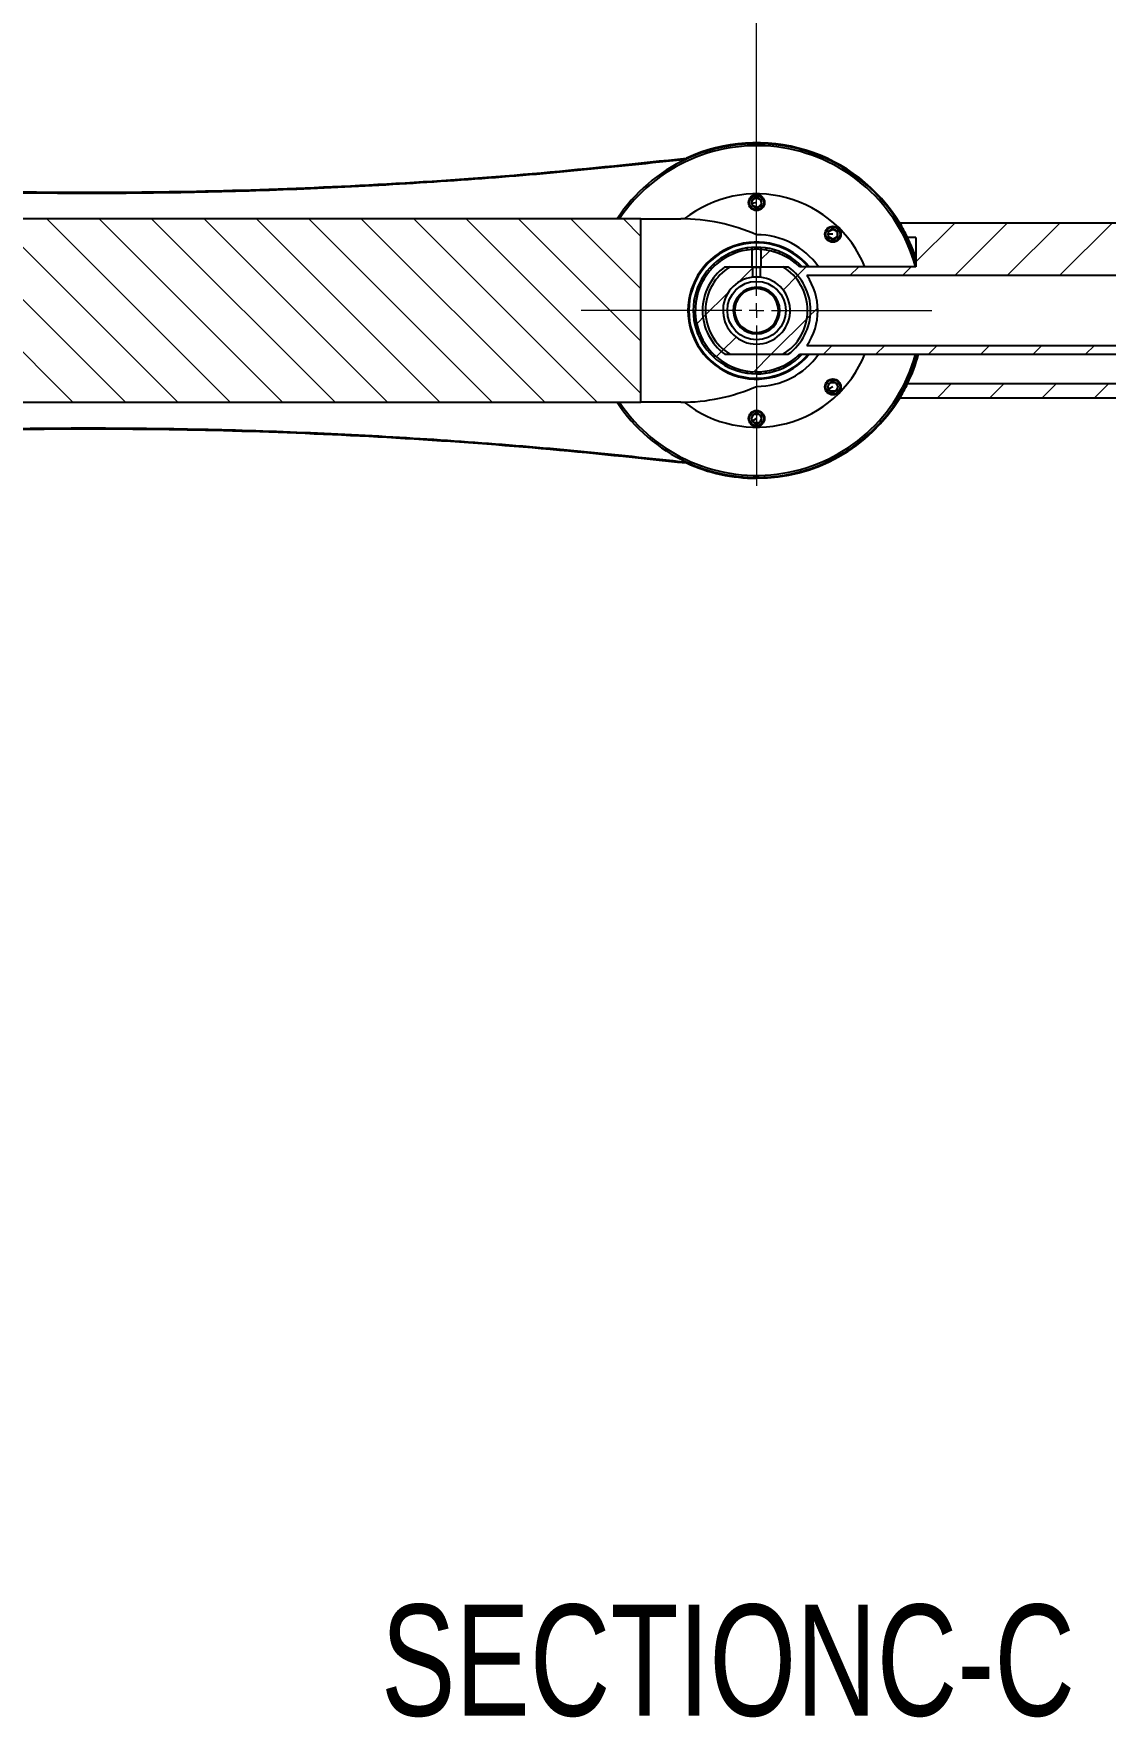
# Model space of a CAD drawing. Header units: millimetres. Extents: x 2 to 1187, y 2 to 839.
# Drawn here: x 242.2 to 334, y 109.7 to 253.9 of the extents above; entities that cross this region are included whole.
import ezdxf

# ---------------------------------------------------------------- set-up
doc = ezdxf.new("R2010")
doc.units = ezdxf.units.MM
doc.styles.add('SLDTEXTSTYLE2', font='TXT', dxfattribs={"width": 0.75})
doc.dimstyles.new('SLDDIMSTYLE1', dxfattribs={"dimtxt": 3.175, "dimasz": 3.302, "dimexe": 0, "dimexo": 0.0625, "dimgap": 0.79375, "dimtad": 0, "dimtih": 1, "dimtoh": 1, "dimlfac": 4, "dimrnd": 1e-09, "dimzin": 4, "dimdsep": 46, "dimtxsty": 'SLDTEXTSTYLE2', "dimsah": 1, "dimcen": 0.09, "dimadec": 0, "dimazin": 1, "dimtfac": 1, "dimtofl": 0, "dimtmove": 0, "dimatfit": 3, "dimfxl": 1, "dimfrac": 2, "dimtolj": 1, "dimtzin": 12, "dimarcsym": 0})

# ---------------------------------------------------------------- blocks, each defined once
blk = doc.blocks.new('SW_HATCH_2')
at = {"color": 0, "linetype": 'Continuous', "lineweight": 18}
for p, q in [((73.23, 146.89), (88.94, 131.17)), ((77.72, 146.89), (93.43, 131.17)), ((82.21, 146.89), (97.92, 131.17)), ((86.7, 146.89), (102.41, 131.17)), ((91.19, 146.89), (106.9, 131.17)), ((95.68, 146.89), (111.39, 131.17)), ((100.17, 146.89), (115.88, 131.17)), ((104.66, 146.89), (120.37, 131.17)), ((109.15, 146.89), (124.86, 131.17)), ((113.64, 146.89), (129.35, 131.17)), ((118.13, 146.89), (133.84, 131.17)), ((122.62, 146.89), (137.59, 131.91)), ((127.11, 146.89), (137.59, 136.4)), ((131.6, 146.89), (137.59, 140.89)), ((136.09, 146.89), (137.59, 145.38)), ((160, 146.53), (159.85, 146.38)), ((164.49, 146.53), (161.15, 143.19)), ((168.98, 146.53), (164.48, 142.03)), ((173.47, 146.53), (168.97, 142.03)), ((177.96, 146.53), (173.46, 142.03)), ((148.64, 144.15), (147.88, 143.39)), ((147.19, 142.7), (145.92, 141.43)), ((151.02, 142.04), (149.77, 140.79)), ((151.76, 142.78), (150.84, 141.86)), ((156.25, 142.78), (155.5, 142.03)), ((160.74, 142.78), (159.99, 142.03)), ((145.09, 140.6), (142.91, 138.42)), ((143.14, 138.65), (142.38, 137.89)), ((152.11, 138.64), (148.75, 135.28)), ((152.74, 139.27), (151.82, 138.35)), ((144.67, 135.69), (144.05, 135.07)), ((145.74, 136.76), (144.49, 135.51)), ((153.99, 136.03), (153.24, 135.28)), ((158.48, 136.03), (157.73, 135.28)), ((162.97, 136.03), (162.22, 135.28)), ((167.46, 136.03), (166.71, 135.28)), ((171.95, 136.03), (171.2, 135.28)), ((176.44, 136.03), (175.69, 135.28)), ((148.75, 135.28), (147.26, 133.79)), ((164.21, 132.78), (162.96, 131.53)), ((168.7, 132.78), (167.45, 131.53)), ((173.19, 132.78), (171.94, 131.53)), ((177.68, 132.78), (176.43, 131.53))]:
    blk.add_line(p, q, dxfattribs=at)
blk = doc.blocks.new('_D_1')
at = {"color": 7, "linetype": 'Continuous', "lineweight": 0, "transparency": 16777216}
for p, q in [((179.1, 231.47), (179.1, 269.52)), ((304.1, 231.47), (304.1, 269.52)), ((179.1, 266.35), (250.63, 266.35)), ((304.1, 266.35), (263.53, 266.35))]:
    blk.add_line(p, q, dxfattribs=at)
at = {"color": 7, "linetype": 'Continuous', "lineweight": 18, "transparency": 16777216}
for points in [[(179.1, 266.35), (182.4, 265.84), (182.4, 266.86)], [(304.1, 266.35), (300.8, 266.86), (300.8, 265.84)]]:
    blk.add_solid(points, dxfattribs=at)
at = {"color": 7, "linetype": 'Continuous', "lineweight": 18, "transparency": 16777216, "insert": (250.63, 267.92), "char_height": 3.175, "attachment_point": 1, "style": 'SLDTEXTSTYLE2'}
blk.add_mtext('500.00', dxfattribs=at)
blk = doc.blocks.new('_D_2')
at = {"color": 7, "linetype": 'Continuous', "lineweight": 0, "transparency": 16777216}
for p, q in [((304.1, 231.47), (304.1, 269.52)), ((404.1, 233.34), (404.1, 269.52)), ((304.1, 266.35), (343.04, 266.35)), ((404.1, 266.35), (355.94, 266.35))]:
    blk.add_line(p, q, dxfattribs=at)
at = {"color": 7, "linetype": 'Continuous', "lineweight": 18, "transparency": 16777216}
for points in [[(304.1, 266.35), (307.4, 265.84), (307.4, 266.86)], [(404.1, 266.35), (400.8, 266.86), (400.8, 265.84)]]:
    blk.add_solid(points, dxfattribs=at)
at = {"color": 7, "linetype": 'Continuous', "lineweight": 18, "transparency": 16777216, "insert": (343.04, 267.92), "char_height": 3.175, "attachment_point": 1, "style": 'SLDTEXTSTYLE2'}
blk.add_mtext('400.00', dxfattribs=at)
blk = doc.blocks.new('SW_CENTERMARKSYMBOL_3')
at = {"color": 0, "linetype": 'Continuous', "lineweight": 18}
for p, q in [((0, 1.27), (0, 15.01)), ((-1.27, 0), (-15.01, 0)), ((0, 0), (-0.635, 0)), ((0, 0), (0, 0.635)), ((0, 0), (0, -0.635)), ((0, 0), (0.635, 0)), ((1.27, 0), (15.01, 0)), ((0, -1.27), (0, -15.01))]:
    blk.add_line(p, q, dxfattribs=at)

msp = doc.modelspace()

# ---------------------------------------------------------------- hatches: boundary and pattern name
h = msp.add_hatch()
h.set_pattern_fill('ANSI31', color=256, scale=0.3)
h.paths.add_polyline_path([(600.3858, 723.2245), (600.3858, 724.6149), (599.1608, 724.6149, 0.41421356), (598.8858, 724.3399), (598.8858, 719.8899, 0.41421356), (599.1608, 719.6149), (600.3858, 719.6149), (600.3858, 721.0053, -0.44496628)])
h.paths.add_polyline_path([(648.8858, 724.3399, 0.41421356), (648.6108, 724.6149), (647.8858, 724.6149), (647.3858, 724.6149), (647.3858, 723.2245, -0.44496628), (647.3858, 721.0053), (647.3858, 719.6149), (648.6108, 719.6149, 0.41421356), (648.8858, 719.8899)])
h.paths.add_polyline_path([(648.8858, 681.5899, 0.41421356), (648.6108, 681.8649), (647.3858, 681.8649), (647.3858, 680.4745, -0.44496628), (647.3858, 678.2553), (647.3858, 676.8649), (648.6108, 676.8649, 0.41421356), (648.8858, 677.1399)])
h.paths.add_polyline_path([(600.3858, 678.2553, -0.44496628), (600.3858, 680.4745), (600.3858, 681.8649), (599.1608, 681.8649, 0.41421356), (598.8858, 681.5899), (598.8858, 677.1399, 0.41421356), (599.1608, 676.8649), (600.1358, 676.8649), (600.3858, 676.8649)])
h.paths.add_polyline_path([(204.0979, 197.9237, 0.41421356), (203.8229, 198.1987), (203.0979, 198.1987), (202.5979, 198.1987), (202.5979, 196.8084, -0.21244211), (203.0916, 195.6987, -0.21244211), (202.5979, 194.5891), (202.5979, 193.1987), (203.8229, 193.1987, 0.41421356), (204.0979, 193.4737)])
h.paths.add_polyline_path([(155.5979, 198.1987), (154.3729, 198.1987, 0.41421356), (154.0979, 197.9237), (154.0979, 193.4737, 0.41421356), (154.3729, 193.1987), (155.5979, 193.1987), (155.5979, 194.5891, -0.21244211), (155.1041, 195.6987, -0.21244211), (155.5979, 196.8084)])
h.paths.add_polyline_path([(155.5979, 154.0584), (155.5979, 155.4487), (154.3729, 155.4487, 0.41421356), (154.0979, 155.1737), (154.0979, 150.7237, 0.41421356), (154.3729, 150.4487), (155.3479, 150.4487), (155.5979, 150.4487), (155.5979, 151.8391, -0.44496628)])
h.paths.add_polyline_path([(204.0979, 155.1737, 0.41421356), (203.8229, 155.4487), (202.5979, 155.4487), (202.5979, 154.0584, -0.21244211), (203.0916, 152.9487, -0.21244211), (202.5979, 151.8391), (202.5979, 150.4487), (203.8229, 150.4487, 0.41421356), (204.0979, 150.7237)])
h = msp.add_hatch()
h.set_pattern_fill('ANSI31', color=256, scale=0.3, angle=90)
h.paths.add_polyline_path([(159.0979, 197.9237, 0.41421356), (158.8229, 198.1987), (157.5979, 198.1987), (157.5979, 196.8084, -0.21244211), (158.0916, 195.6987, -0.21244211), (157.5979, 194.5891), (157.5979, 193.1987), (158.8229, 193.1987, 0.41421356), (159.0979, 193.4737)])
h.paths.add_polyline_path([(200.5979, 196.8084), (200.5979, 198.1987), (199.3729, 198.1987, 0.41421356), (199.0979, 197.9237), (199.0979, 193.4737, 0.41421356), (199.3729, 193.1987), (200.3479, 193.1987), (200.5979, 193.1987), (200.5979, 194.5891, -0.44496628)])
h.paths.add_polyline_path([(157.5979, 154.0584), (157.5979, 155.4487), (158.8229, 155.4487), (159.0979, 155.4487), (159.0979, 150.4487), (158.8229, 150.4487), (157.5979, 150.4487), (157.5979, 151.8391, 0.44496628)])
h.paths.add_polyline_path([(200.5979, 154.0584), (200.5979, 155.4487), (199.3729, 155.4487, 0.41421356), (199.0979, 155.1737), (199.0979, 150.7237, 0.41421356), (199.3729, 150.4487), (200.5979, 150.4487), (200.5979, 151.8391, -0.44496628)])
h.paths.add_polyline_path([(603.8858, 724.3399, 0.41421356), (603.6108, 724.6149), (602.3858, 724.6149), (602.3858, 723.2245, -0.44496628), (602.3858, 721.0053), (602.3858, 719.6149), (603.6108, 719.6149, 0.41421356), (603.8858, 719.8899)])
h.paths.add_polyline_path([(645.3858, 724.6149), (644.1608, 724.6149, 0.41421356), (643.8858, 724.3399), (643.8858, 719.8899, 0.41421356), (644.1608, 719.6149), (645.1358, 719.6149), (645.3858, 719.6149), (645.3858, 721.0053, -0.44496628), (645.3858, 723.2245)])
h.paths.add_polyline_path([(645.3858, 680.4745), (645.3858, 681.8649), (644.1608, 681.8649, 0.41421356), (643.8858, 681.5899), (643.8858, 677.1399, 0.41421356), (644.1608, 676.8649), (645.3858, 676.8649), (645.3858, 678.2553, -0.44496628)])
h.paths.add_polyline_path([(603.8858, 681.5899, 0.41421356), (603.6108, 681.8649), (602.6358, 681.8649), (602.3858, 681.8649), (602.3858, 680.4745, -0.44496628), (602.3858, 678.2553), (602.3858, 676.8649), (603.6108, 676.8649, 0.41421356), (603.8858, 677.1399)])

# ---------------------------------------------------------------- linework, layer by layer
at = {"color": 7, "linetype": 'Continuous', "lineweight": 25}
for p, q in [((308.3079, 243.9434), (308.2966, 243.8684)), ((246.9416, 240.259), (246.9416, 240.259)), ((304.7708, 239.5894), (304.6974, 239.5741)), ((294.1926, 238.0559), (191.7255, 238.0559)), ((294.1926, 222.3416), (294.1926, 238.0559)), ((294.1926, 238.0559), (297.5979, 238.0559)), ((304.0979, 239.4487), (303.7308, 239.372)), ((310.6386, 236.7395), (310.2636, 236.7415)), ((311.3261, 236.7358), (311.2511, 236.7362)), ((378.3479, 237.6987), (316.3613, 237.6987)), ((303.7166, 233.9487), (303.7166, 235.4349)), ((304.4791, 235.4349), (304.4791, 233.9487)), ((317.751, 236.4487), (317.0431, 236.4487)), ((317.751, 236.4487), (317.751, 233.9487)), ((301.3908, 233.9487), (303.7166, 233.9487)), ((301.8444, 233.9487), (303.7166, 233.9487)), ((303.7166, 233.9487), (304.4791, 233.9487)), ((303.7854, 233.88), (303.7166, 233.9487)), ((303.7854, 233.0567), (303.7854, 233.88)), ((304.4104, 233.88), (303.7854, 233.88)), ((304.4791, 233.9487), (304.4104, 233.88)), ((304.4104, 233.88), (304.4104, 233.0567)), ((304.4791, 233.9487), (306.3514, 233.9487)), ((304.4791, 233.9487), (306.8049, 233.9487)), ((306.7617, 234.7227), (306.7715, 234.8162)), ((307.7433, 234.2056), (307.7431, 234.2165)), ((317.751, 233.9487), (307.7721, 233.9487)), ((376.3479, 233.1987), (308.4063, 233.1987)), ((303.3539, 231.9198), (303.3043, 232.0345)), ((304.8419, 228.4777), (304.8915, 228.3629)), ((308.4063, 227.1987), (376.3479, 227.1987)), ((301.3908, 226.4487), (306.8049, 226.4487)), ((301.8444, 226.4487), (306.3514, 226.4487)), ((306.7715, 225.5813), (306.7617, 225.6747)), ((307.7431, 226.1809), (307.7433, 226.1918)), ((307.7721, 226.4487), (376.3479, 226.4487)), ((310.6386, 223.658), (310.3088, 223.4795)), ((311.2433, 223.9851), (311.1773, 223.9494)), ((317.0431, 223.9487), (376.3479, 223.9487)), ((191.7255, 222.3416), (294.1926, 222.3416)), ((297.5979, 222.3416), (294.1926, 222.3416)), ((378.3479, 222.6987), (316.3613, 222.6987)), ((304.0979, 220.9487), (303.7814, 220.7476)), ((304.6781, 221.3175), (304.6148, 221.2773)), ((246.9416, 220.1385), (246.9416, 220.1385)), ((304.1091, 215.8987), (304.0979, 215.8237))]:
    msp.add_line(p, q, dxfattribs=at)
at = {"color": 7, "linetype": 'Continuous', "lineweight": 25, "flags": 128}
for points in [[(307.7016, 234.0165), (307.7281, 234.0898), (307.7433, 234.2056)], [(299.5739, 232.8626), (299.4793, 232.8724), (299.3697, 232.8585)], [(299.0946, 231.7891), (299.038, 231.7847), (298.8964, 231.7397)], [(298.8964, 228.6577), (299.0372, 228.6129), (299.0946, 228.6084)], [(299.3697, 227.5389), (299.4796, 227.5251), (299.5739, 227.5349)], [(307.7433, 226.1918), (307.7281, 226.3077), (307.7016, 226.3809)]]:
    msp.add_lwpolyline(points, dxfattribs=at)
at = {"color": 7, "linetype": 'Continuous', "lineweight": 25}
for centre, radius in [((304.0979, 239.4487), 0.6875), ((304.0979, 239.4487), 0.6125), ((310.6386, 236.7395), 0.6875), ((310.6386, 236.7395), 0.6125), ((304.0979, 230.1987), 2.5), ((310.6386, 223.658), 0.6875), ((310.6386, 223.658), 0.6125), ((304.0979, 220.9487), 0.6875), ((304.0979, 220.9487), 0.6125)]:
    msp.add_circle(centre, radius, dxfattribs=at)
for centre, radius, start, end in [((304.0979, 230.1987), 14.125, 15.395876, 146.202659), ((304.0979, 230.1987), 14.375, 72.970257, 114.669999), ((304.0979, 230.1987), 14.3, 72.925264, 114.717922), ((304.0979, 230.1987), 14.3, 17.299243, 72.925264), ((304.0979, 230.1987), 14.375, 31.448981, 72.970257), ((304.0979, 230.1987), 14.3, 114.717922, 146.670731), ((304.0979, 230.1987), 10, 22.024313, 128.240771), ((304.0979, 239.4487), 0.433, 161.810469, 221.810469), ((304.0979, 239.4487), 0.433, 101.810469, 161.810469), ((304.0979, 239.4487), 0.433, 41.810469, 101.810469), ((304.0979, 239.4487), 0.433, 341.810469, 41.810469), ((297.5979, 221.8114), 16.2445, 66.413344, 90), ((304.0979, 239.4487), 0.433, 221.810469, 281.810469), ((304.0979, 239.4487), 0.433, 281.810469, 341.810469), ((304.0979, 230.1987), 6.5, 35.234418, 90), ((310.6386, 236.7395), 0.433, 149.6938, 209.6938), ((310.6386, 236.7395), 0.433, 89.6938, 149.6938), ((310.6386, 236.7395), 0.433, 29.6938, 89.6938), ((310.6386, 236.7395), 0.433, 329.6938, 29.6938), ((304.0979, 230.1987), 14.375, 25.771462, 31.448981), ((304.0979, 230.1987), 5.875, 39.665013, 180), ((304.0979, 230.1987), 5.8, 40.282118, 319.717882), ((304.0979, 230.1987), 5.425, 43.728682, 316.271318), ((304.0979, 230.1987), 5.25, 94.164431, 314.415309), ((301.8742, 234.8162), 0.45, 39.439333, 65.676062), ((302.9575, 235.1952), 0.45, 152.895367, 179.132093), ((302.9575, 235.1952), 0.45, 26.582192, 52.81892), ((304.0979, 235.3237), 0.45, 140.038223, 166.274951), ((304.0979, 235.3237), 0.45, 13.725049, 39.961777), ((304.0979, 230.1987), 5.25, 45.584691, 85.835569), ((305.2383, 235.1952), 0.45, 127.18108, 153.417809), ((305.2383, 235.1952), 0.45, 0, 27.104634), ((306.3215, 234.8162), 0.45, 114.323938, 140.560666), ((310.6386, 236.7395), 0.433, 209.6938, 269.6938), ((310.6386, 236.7395), 0.433, 269.6938, 329.6938), ((304.0979, 230.1987), 14.375, 18.234585, 25.771462), ((304.0979, 230.1987), 4.625, 125.824774, 234.175226), ((304.0979, 230.1987), 4.375, 121.002719, 238.997281), ((300.091, 233.3941), 0.45, 65.153622, 91.390348), ((300.9025, 234.2056), 0.45, 178.609652, 204.846378), ((300.9025, 234.2056), 0.45, 52.296475, 78.533205), ((301.8742, 234.8162), 0.45, 165.75251, 191.989236), ((304.0979, 230.1987), 4.375, 301.002719, 58.997281), ((306.3215, 234.8162), 0.45, 0, 14.247492), ((304.0979, 230.1987), 4.625, 305.824774, 54.175226), ((307.2933, 234.2056), 0.45, 101.466795, 127.703524), ((300.091, 233.3941), 0.45, 191.466795, 217.703521), ((304.0979, 230.1987), 2.875, 96.240131, 83.759869), ((304.0979, 230.1987), 5.25, 325.150095, 34.849905), ((299.1014, 231.3391), 0.45, 217.181082, 243.417806), ((299.4804, 232.4224), 0.45, 204.323939, 230.560663), ((304.0979, 230.1987), 2, 113.378275, 293.378275), ((304.0979, 230.1987), 1.875, 113.378275, 293.378275), ((304.0979, 230.1987), 2, 293.378275, 113.378275), ((304.0979, 230.1987), 1.875, 293.378275, 113.378275), ((304.0979, 230.1987), 5.875, 180, 320.334987), ((298.9729, 230.1987), 0.45, 103.725052, 129.961776), ((298.9729, 230.1987), 0.45, 230.038224, 256.274949), ((299.1014, 229.0583), 0.45, 116.582195, 142.818919), ((299.4804, 227.9751), 0.45, 129.439337, 155.676062), ((300.091, 227.0033), 0.45, 142.29648, 168.533206), ((300.091, 227.0033), 0.45, 268.609652, 294.846378), ((304.0979, 230.1987), 14.125, 213.797341, 344.604124), ((304.0979, 230.1987), 10, 231.759229, 337.975687), ((300.9025, 226.1918), 0.45, 155.153622, 181.390349), ((300.9025, 226.1918), 0.45, 281.466795, 307.703521), ((301.8742, 225.5813), 0.45, 168.010765, 194.247491), ((301.8742, 225.5813), 0.45, 294.323938, 320.560665), ((302.9575, 225.2022), 0.45, 180.867907, 207.104634), ((304.0979, 230.1987), 6.5, 270, 324.765582), ((304.0979, 230.1987), 14.3, 270.044993, 344.797115), ((305.2383, 225.2022), 0.45, 332.895366, 0), ((306.3215, 225.5813), 0.45, 219.439334, 245.676063), ((306.3215, 225.5813), 0.45, 345.752509, 0), ((307.2933, 226.1918), 0.45, 232.296476, 258.533205), ((304.0979, 230.1987), 14.375, 334.228538, 344.878335), ((297.5979, 238.5861), 16.2445, 270, 293.586656), ((302.9575, 225.2022), 0.45, 307.181081, 333.417808), ((304.0979, 225.0737), 0.45, 193.725049, 219.961777), ((304.0979, 225.0737), 0.45, 320.038223, 346.274951), ((305.2383, 225.2022), 0.45, 206.582192, 232.81892), ((310.6386, 223.658), 0.433, 178.414516, 238.414516), ((310.6386, 223.658), 0.433, 118.414516, 178.414516), ((310.6386, 223.658), 0.433, 58.414516, 118.414516), ((310.6386, 223.658), 0.433, 298.414516, 358.414516), ((310.6386, 223.658), 0.433, 358.414516, 58.414516), ((304.0979, 230.1987), 14.375, 328.551019, 334.228538), ((304.0979, 230.1987), 14.3, 213.329269, 245.282078), ((304.0979, 230.1987), 14.375, 270, 328.551019), ((310.6386, 223.658), 0.433, 238.414516, 298.414516), ((304.0979, 220.9487), 0.433, 122.438984, 182.438984), ((304.0979, 220.9487), 0.433, 182.438984, 242.438984), ((304.0979, 220.9487), 0.433, 62.438984, 122.438984), ((304.0979, 220.9487), 0.433, 2.438984, 62.438984), ((304.0979, 220.9487), 0.433, 302.438984, 2.438984), ((304.0979, 220.9487), 0.433, 242.438984, 302.438984), ((304.0979, 230.1987), 14.375, 245.330001, 270), ((304.0979, 230.1987), 14.3, 245.282078, 270.044993)]:
    msp.add_arc(centre, radius, start, end, dxfattribs=at)
for points, knots in [([(185.078, 244.5529), (187.4308, 244.2368), (192.1365, 243.6046), (199.215, 242.7961), (206.3067, 242.0913), (213.409, 241.5008), (220.5173, 241.0227), (227.6325, 240.6579), (234.755, 240.4064), (242.6305, 240.2542), (251.2559, 240.2471), (260.6271, 240.4362), (270.0048, 240.8209), (279.3842, 241.4065), (288.7633, 242.1748), (295.0001, 242.8506), (298.1183, 243.1885)], [0, 0, 0, 0, 0.06283055, 0.12566105, 0.18855376, 0.25144645, 0.31427731, 0.37710816, 0.44000285, 0.50289753, 0.5855816, 0.6682748, 0.75095895, 0.83396951, 0.91698917, 1, 1, 1, 1]), ([(185.0979, 244.6258), (188.6065, 244.1624), (195.6153, 243.2366), (206.1552, 242.161), (216.6957, 241.3173), (227.2398, 240.7277), (237.7869, 240.3862), (248.9652, 240.2894), (260.7767, 240.4895), (273.2194, 241.0534), (285.669, 241.9394), (293.9512, 242.8205), (298.0979, 243.2617)], [0, 0, 0, 0, 0.09369969, 0.18717386, 0.28047388, 0.37365139, 0.46675826, 0.55984645, 0.66960329, 0.77949143, 0.88959559, 1, 1, 1, 1]), ([(303.6865, 239.5839), (303.7175, 239.6116), (303.7745, 239.6626), (303.8608, 239.7397), (303.9387, 239.8094), (303.9845, 239.8504), (304.0093, 239.8726)], [0, 0, 0, 0, 0.30001148, 0.55308274, 0.75795388, 1, 1, 1, 1]), ([(303.7751, 239.1601), (303.7667, 239.2007), (303.751, 239.2756), (303.7273, 239.3889), (303.7059, 239.4912), (303.6933, 239.5513), (303.6865, 239.5839)], [0, 0, 0, 0, 0.30001148, 0.55308274, 0.75795388, 1, 1, 1, 1]), ([(304.0093, 239.8726), (304.0487, 239.8596), (304.1214, 239.8357), (304.2313, 239.7996), (304.3307, 239.767), (304.389, 239.7478), (304.4206, 239.7374)], [0, 0, 0, 0, 0.30001148, 0.55308274, 0.75795388, 1, 1, 1, 1]), ([(304.4206, 239.7374), (304.4291, 239.6968), (304.4448, 239.6219), (304.4685, 239.5086), (304.4899, 239.4063), (304.5025, 239.3461), (304.5093, 239.3136)], [0, 0, 0, 0, 0.30001148, 0.55308274, 0.75795388, 1, 1, 1, 1]), ([(304.1865, 239.0249), (304.1471, 239.0378), (304.0744, 239.0617), (303.9644, 239.0979), (303.8651, 239.1305), (303.8068, 239.1497), (303.7751, 239.1601)], [0, 0, 0, 0, 0.30001148, 0.55308274, 0.75795388, 1, 1, 1, 1]), ([(304.5093, 239.3136), (304.4783, 239.2859), (304.4213, 239.2349), (304.335, 239.1577), (304.2571, 239.088), (304.2113, 239.0471), (304.1865, 239.0249)], [0, 0, 0, 0, 0.30001148, 0.55308274, 0.75795388, 1, 1, 1, 1]), ([(310.2625, 236.525), (310.2627, 236.5665), (310.2631, 236.643), (310.2637, 236.7587), (310.2643, 236.8633), (310.2646, 236.9247), (310.2648, 236.958)], [0, 0, 0, 0, 0.300011479, 0.553082737, 0.757953882, 1, 1, 1, 1]), ([(310.2648, 236.958), (310.3008, 236.9785), (310.3673, 237.0164), (310.4679, 237.0738), (310.5587, 237.1256), (310.612, 237.156), (310.6409, 237.1725)], [0, 0, 0, 0, 0.30001148, 0.55308274, 0.75795388, 1, 1, 1, 1]), ([(310.6409, 237.1725), (310.6768, 237.1515), (310.7428, 237.1129), (310.8428, 237.0545), (310.933, 237.0018), (310.9861, 236.9708), (311.0148, 236.954)], [0, 0, 0, 0, 0.300011479, 0.553082737, 0.757953882, 1, 1, 1, 1]), ([(311.0148, 236.954), (311.0146, 236.9125), (311.0142, 236.836), (311.0135, 236.7202), (311.013, 236.6157), (311.0126, 236.5542), (311.0125, 236.521)], [0, 0, 0, 0, 0.300011479, 0.553082737, 0.757953882, 1, 1, 1, 1]), ([(304.4791, 235.4349), (304.4791, 235.4349), (304.479, 235.4349), (304.4637, 235.436), (304.4, 235.4402), (304.3023, 235.4451), (304.1956, 235.4482), (304.0828, 235.4491), (303.9695, 235.4476), (303.8554, 235.4435), (303.7691, 235.4386), (303.7232, 235.4354), (303.7185, 235.435), (303.7166, 235.4349)], [0, 0, 0, 0, 0.00211515, 0.10919969, 0.21628212, 0.32361025, 0.43104909, 0.50000692, 0.60715992, 0.71430613, 0.82162908, 0.92906915, 1, 1, 1, 1]), ([(310.6363, 236.3065), (310.6005, 236.3274), (310.5344, 236.366), (310.4345, 236.4244), (310.3442, 236.4772), (310.2912, 236.5082), (310.2625, 236.525)], [0, 0, 0, 0, 0.300011479, 0.553082737, 0.757953882, 1, 1, 1, 1]), ([(311.0125, 236.521), (310.9764, 236.5004), (310.91, 236.4625), (310.8094, 236.4052), (310.7186, 236.3534), (310.6652, 236.3229), (310.6363, 236.3065)], [0, 0, 0, 0, 0.30001148, 0.55308274, 0.75795388, 1, 1, 1, 1]), ([(304.4104, 233.0567), (304.41, 233.0567), (304.4084, 233.0569), (304.3846, 233.0595), (304.3232, 233.0652), (304.2361, 233.0709), (304.1334, 233.0742), (304.0269, 233.0735), (303.9284, 233.0692), (303.8494, 233.0632), (303.7957, 233.0579), (303.7888, 233.0571), (303.7854, 233.0567)], [0, 0, 0, 0, 0.03615426, 0.14285257, 0.24978049, 0.35726392, 0.46476513, 0.57172108, 0.67841978, 0.78554239, 0.89311819, 1, 1, 1, 1]), ([(310.2058, 223.67), (310.2275, 223.7053), (310.2676, 223.7705), (310.3282, 223.8691), (310.383, 223.9582), (310.4152, 224.0105), (310.4326, 224.0388)], [0, 0, 0, 0, 0.30001148, 0.55308274, 0.75795388, 1, 1, 1, 1]), ([(310.4118, 223.2891), (310.3921, 223.3256), (310.3557, 223.3929), (310.3006, 223.4947), (310.2509, 223.5867), (310.2216, 223.6407), (310.2058, 223.67)], [0, 0, 0, 0, 0.30001148, 0.55308274, 0.75795388, 1, 1, 1, 1]), ([(310.4326, 224.0388), (310.4741, 224.0377), (310.5505, 224.0356), (310.6663, 224.0324), (310.7708, 224.0295), (310.8322, 224.0278), (310.8654, 224.0269)], [0, 0, 0, 0, 0.30001148, 0.55308274, 0.75795388, 1, 1, 1, 1]), ([(311.0715, 223.646), (311.0497, 223.6107), (311.0097, 223.5455), (310.949, 223.4469), (310.8943, 223.3578), (310.8621, 223.3055), (310.8447, 223.2771)], [0, 0, 0, 0, 0.30001148, 0.55308274, 0.75795388, 1, 1, 1, 1]), ([(310.8654, 224.0269), (310.8852, 223.9904), (310.9216, 223.9231), (310.9767, 223.8213), (311.0264, 223.7293), (311.0556, 223.6753), (311.0715, 223.646)], [0, 0, 0, 0, 0.30001148, 0.55308274, 0.75795388, 1, 1, 1, 1]), ([(310.8447, 223.2771), (310.8032, 223.2783), (310.7267, 223.2804), (310.611, 223.2836), (310.5065, 223.2865), (310.4451, 223.2882), (310.4118, 223.2891)], [0, 0, 0, 0, 0.30001148, 0.55308274, 0.75795388, 1, 1, 1, 1]), ([(303.6653, 220.9303), (303.6845, 220.9671), (303.7199, 221.0349), (303.7734, 221.1375), (303.8218, 221.2302), (303.8502, 221.2847), (303.8656, 221.3142)], [0, 0, 0, 0, 0.30001148, 0.55308274, 0.75795388, 1, 1, 1, 1]), ([(303.8975, 220.5649), (303.8753, 220.5999), (303.8342, 220.6644), (303.7722, 220.7621), (303.7161, 220.8504), (303.6831, 220.9022), (303.6653, 220.9303)], [0, 0, 0, 0, 0.30001148, 0.55308274, 0.75795388, 1, 1, 1, 1]), ([(303.8656, 221.3142), (303.9071, 221.3159), (303.9835, 221.3192), (304.0992, 221.3241), (304.2036, 221.3286), (304.265, 221.3312), (304.2982, 221.3326)], [0, 0, 0, 0, 0.30001148, 0.55308274, 0.75795388, 1, 1, 1, 1]), ([(304.2982, 221.3326), (304.3205, 221.2976), (304.3615, 221.233), (304.4236, 221.1353), (304.4797, 221.0471), (304.5127, 220.9952), (304.5305, 220.9672)], [0, 0, 0, 0, 0.30001148, 0.55308274, 0.75795388, 1, 1, 1, 1]), ([(304.5305, 220.9672), (304.5113, 220.9304), (304.4759, 220.8625), (304.4224, 220.7599), (304.374, 220.6672), (304.3456, 220.6128), (304.3302, 220.5833)], [0, 0, 0, 0, 0.30001148, 0.55308274, 0.75795388, 1, 1, 1, 1]), ([(185.078, 215.8446), (187.4308, 216.1607), (192.1365, 216.7929), (199.215, 217.6013), (206.3067, 218.3062), (213.409, 218.8967), (220.5173, 219.3748), (227.6325, 219.7396), (234.755, 219.9911), (242.6305, 220.1433), (251.2559, 220.1504), (260.6271, 219.9612), (270.0048, 219.5765), (279.3842, 218.9909), (288.7633, 218.2227), (295.0001, 217.5468), (298.1183, 217.2089)], [0, 0, 0, 0, 0.06283055, 0.12566105, 0.18855376, 0.25144645, 0.31427731, 0.37710816, 0.44000285, 0.50289753, 0.5855816, 0.6682748, 0.75095895, 0.83396951, 0.91698917, 1, 1, 1, 1]), ([(185.0979, 215.7717), (188.6065, 216.2351), (195.6153, 217.1608), (206.1552, 218.2365), (216.6957, 219.0802), (227.2398, 219.6698), (237.7869, 220.0113), (248.9652, 220.1081), (260.7767, 219.908), (273.2194, 219.3441), (285.669, 218.458), (293.9512, 217.5769), (298.0979, 217.1358)], [0, 0, 0, 0, 0.09369969, 0.18717386, 0.28047388, 0.37365139, 0.46675826, 0.55984645, 0.66960329, 0.77949143, 0.88959559, 1, 1, 1, 1]), ([(304.3302, 220.5833), (304.2887, 220.5815), (304.2123, 220.5783), (304.0966, 220.5733), (303.9922, 220.5689), (303.9308, 220.5663), (303.8975, 220.5649)], [0, 0, 0, 0, 0.30001148, 0.55308274, 0.75795388, 1, 1, 1, 1])]:
    msp.add_open_spline(points, degree=3, knots=knots, dxfattribs=at)

# ---------------------------------------------------------------- block references
at = {"color": 7, "linetype": 'Continuous', "lineweight": 0}
msp.add_blockref('SW_CENTERMARKSYMBOL_3', (304.0979, 230.1987), dxfattribs=at)
at = {"color": 7, "linetype": 'Continuous', "lineweight": 18}
msp.add_blockref('SW_HATCH_2', (156.5979, 91.1691), dxfattribs=at)

# ---------------------------------------------------------------- texts
at = {"color": 7, "linetype": 'Continuous', "lineweight": 0, "insert": (301.6528, 119.3157), "char_height": 9.525, "attachment_point": 2, "style": 'SLDTEXTSTYLE2'}
msp.add_mtext('SECTIONC-C', dxfattribs=at)

# ---------------------------------------------------------------- dimensions: what is measured, and where the dimension line sits
at = {"color": 7, "linetype": 'Continuous', "lineweight": 18}
for base, p1, p2, picture, middle in [((304.0979, 266.3492), (179.0979, 230.1987), (304.0979, 230.1987), '_D_1', (257.0808, 266.3492)), ((404.0979, 266.3492), (304.0979, 230.1987), (404.0979, 232.0737), '_D_2', (349.4878, 266.3492))]:
    dim = msp.add_linear_dim(base=base, p1=p1, p2=p2, angle=0, dimstyle='SLDDIMSTYLE1', dxfattribs=at)
    dim.commit()
    dim.dimension.update_dxf_attribs({"geometry": picture, "text_midpoint": middle, "dimtype": 160})

doc.saveas('drawing.dxf')
